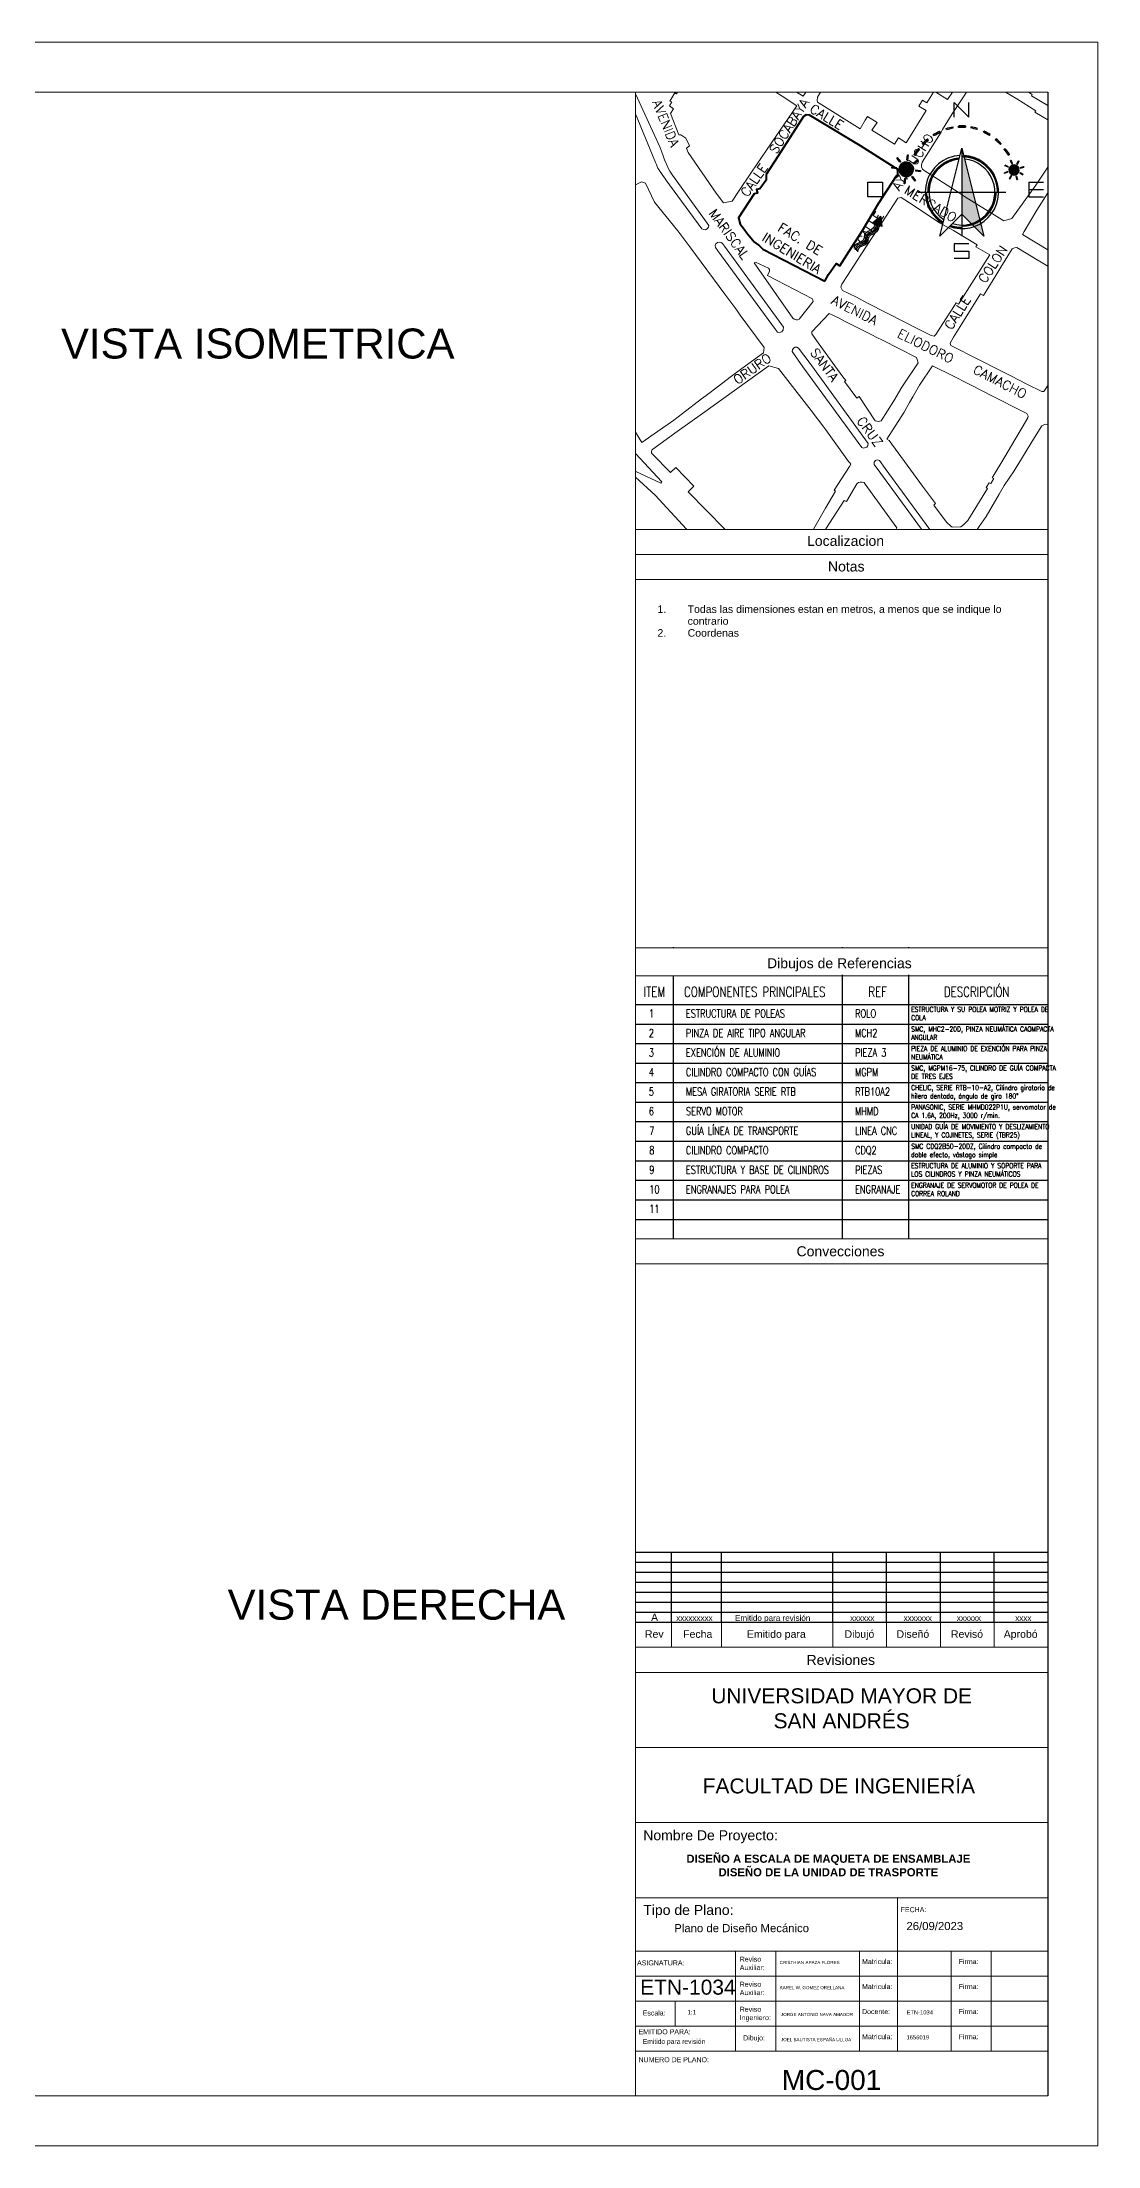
# Paper-space layout 'Vistas 2' of a CAD drawing. Header units: centimetres, sheet in millimetres. Extents: x -5 to 292, y -20 to 191.
# Drawn here: x 186.3 to 291.9, y -19.6 to 190.7 of the extents above; entities that cross this region are included whole.
import ezdxf

# ---------------------------------------------------------------- set-up
doc = ezdxf.new("R2010")
doc.units = ezdxf.units.CM
doc.header["$MEASUREMENT"] = 0
doc.layers.get('0').update_dxf_attribs({"true_color": 0xc2ced6})
for name, color, linetype, lineweight in [('G-ANNO-TTLB', 7, 'Continuous', 9), ('G-ANNO-TTLB-MEDM', 7, 'Continuous', 9), ('G-ANNO-TTLB-THIN', 7, 'Continuous', 9), ('NCALLES', 7, 'Continuous', 0), ('TRAZOS', 7, 'Continuous', 0)]:
    doc.layers.add(name, color=color, linetype=linetype, lineweight=lineweight)
doc.layers.add('www.dwgautocad.com', color=7, linetype='Continuous')
doc.styles.add('Arial', font='arial.ttf', dxfattribs={"height": 0.2})
doc.styles.add('Arial_1', font='arial.ttf', dxfattribs={"height": 150})
doc.styles.add('Arial_2', font='arial.ttf', dxfattribs={"height": 1.5})
doc.styles.add('ROMANS', font='ROMANS', dxfattribs={"height": 0.2})
doc.styles.add('ROMANS-SP', font='romans.shx', dxfattribs={"width": 0.75})
doc.styles.get("Standard").update_dxf_attribs({"font": 'arial.ttf'})

# ---------------------------------------------------------------- blocks, each defined once
blk = doc.blocks.new('asol.')
at = {"true_color": 0xf8d731}
h = blk.add_hatch(color=40, dxfattribs=at)
h.dxf.hatch_style = 1
edge = h.paths.add_edge_path()
edge.add_ellipse((1403.155, 1337.392), major_axis=(-1.816, 1.274), ratio=1, start_angle=344.77252, end_angle=351.97252)
edge.add_line((1401.534, 1338.908), (1401.57, 1338.874))
edge.add_ellipse((1403.155, 1337.392), major_axis=(-1.776, 1.246), ratio=1, start_angle=344.77315, end_angle=351.97315, ccw=False)
edge.add_line((1401.768, 1339.061), (1401.737, 1339.099))
edge = h.paths.add_edge_path()
edge.add_line((1402.227, 1339.353), (1402.206, 1339.398))
edge.add_ellipse((1403.155, 1337.392), major_axis=(-1.816, 1.274), ratio=1, start_angle=330.37398, end_angle=337.57398)
edge.add_line((1401.962, 1339.263), (1401.988, 1339.221))
edge.add_ellipse((1403.155, 1337.392), major_axis=(-1.776, 1.246), ratio=1, start_angle=330.37252, end_angle=337.57252, ccw=False)
edge = h.paths.add_edge_path()
edge.add_ellipse((1403.155, 1337.392), major_axis=(-1.776, 1.246), ratio=1, start_angle=316.30574, end_angle=323.17332, ccw=False)
edge.add_line((1402.731, 1339.52), (1402.723, 1339.569))
edge.add_ellipse((1403.155, 1337.392), major_axis=(-1.816, 1.274), ratio=1, start_angle=316.27997, end_angle=323.17691)
edge.add_line((1402.464, 1339.501), (1402.48, 1339.454))
h = blk.add_hatch(color=40, dxfattribs=at)
h.dxf.hatch_style = 1
edge = h.paths.add_edge_path()
edge.add_spline(control_points=[(1402.941, 1339.544), (1403.078, 1339.553), (1403.214, 1339.545)], knot_values=[0, 0, 0, 0.125664, 0.125664, 0.125664], weights=[1, 0.998027, 1], degree=2, periodic=0)
edge.add_line((1403.214, 1339.545), (1403.217, 1339.595))
edge.add_spline(control_points=[(1403.217, 1339.595), (1403.077, 1339.603), (1402.938, 1339.594)], knot_values=[0, 0, 0, 0.125664, 0.125664, 0.125664], weights=[1, 0.998027, 1], degree=2, periodic=0)
edge.add_line((1402.938, 1339.594), (1402.941, 1339.544))
h = blk.add_hatch(color=40, dxfattribs=at)
h.dxf.hatch_style = 1
edge = h.paths.add_edge_path()
edge.add_line((1404.407, 1339.099), (1404.375, 1339.061))
edge.add_ellipse((1402.989, 1337.392), major_axis=(1.776, 1.246), ratio=1, start_angle=8.02685, end_angle=15.22685, ccw=False)
edge.add_line((1404.573, 1338.874), (1404.61, 1338.908))
edge.add_ellipse((1402.989, 1337.392), major_axis=(1.816, 1.274), ratio=1, start_angle=8.02748, end_angle=15.22748)
edge = h.paths.add_edge_path()
edge.add_ellipse((1402.989, 1337.392), major_axis=(1.776, 1.246), ratio=1, start_angle=22.42748, end_angle=29.62748, ccw=False)
edge.add_line((1404.155, 1339.221), (1404.182, 1339.263))
edge.add_ellipse((1402.989, 1337.392), major_axis=(1.816, 1.274), ratio=1, start_angle=22.42602, end_angle=29.62602)
edge.add_line((1403.938, 1339.398), (1403.917, 1339.353))
edge = h.paths.add_edge_path()
edge.add_line((1403.664, 1339.454), (1403.679, 1339.501))
edge.add_ellipse((1402.989, 1337.392), major_axis=(1.816, 1.274), ratio=1, start_angle=36.82309, end_angle=43.72003)
edge.add_line((1403.421, 1339.569), (1403.412, 1339.52))
edge.add_ellipse((1402.989, 1337.392), major_axis=(1.776, 1.246), ratio=1, start_angle=36.82668, end_angle=43.69426, ccw=False)
h = blk.add_hatch(color=256)
edge = h.paths.add_edge_path()
edge.add_ellipse((1400.905, 1337.908), major_axis=(0.176, -0.224), ratio=1, start_angle=269.9936, end_angle=449.9936, ccw=False)
edge.add_ellipse((1400.905, 1337.908), major_axis=(0.176, -0.224), ratio=1, start_angle=89.99345, end_angle=269.99345, ccw=False)
h = blk.add_hatch(color=40, dxfattribs=at)
edge = h.paths.add_edge_path()
edge.add_ellipse((1400.905, 1337.908), major_axis=(0.176, -0.224), ratio=1, start_angle=269.9936, end_angle=449.9936, ccw=False)
edge.add_ellipse((1400.905, 1337.908), major_axis=(0.176, -0.224), ratio=1, start_angle=89.99345, end_angle=269.99345, ccw=False)
h = blk.add_hatch(color=40, dxfattribs=at)
h.dxf.hatch_style = 1
edge = h.paths.add_edge_path()
edge.add_spline(control_points=[(1401.26, 1338.461), (1401.334, 1338.576), (1401.421, 1338.68)], knot_values=[0, 0, 0, 0.125664, 0.125664, 0.125664], weights=[1, 0.998027, 1], degree=2, periodic=0)
edge.add_line((1401.421, 1338.68), (1401.383, 1338.712))
edge.add_spline(control_points=[(1401.383, 1338.712), (1401.294, 1338.605), (1401.218, 1338.488)], knot_values=[0, 0, 0, 0.125664, 0.125664, 0.125664], weights=[1, 0.998027, 1], degree=2, periodic=0)
edge.add_line((1401.218, 1338.488), (1401.26, 1338.461))
h = blk.add_hatch(color=40, dxfattribs=at)
h.dxf.hatch_style = 1
edge = h.paths.add_edge_path()
edge.add_spline(control_points=[(1404.722, 1338.68), (1404.81, 1338.576), (1404.884, 1338.461)], knot_values=[0, 0, 0, 0.125664, 0.125664, 0.125664], weights=[1, 0.998027, 1], degree=2, periodic=0)
edge.add_line((1404.884, 1338.461), (1404.926, 1338.488))
edge.add_spline(control_points=[(1404.926, 1338.488), (1404.85, 1338.605), (1404.76, 1338.712)], knot_values=[0, 0, 0, 0.125664, 0.125664, 0.125664], weights=[1, 0.998027, 1], degree=2, periodic=0)
edge.add_line((1404.76, 1338.712), (1404.722, 1338.68))
h = blk.add_hatch(color=256)
edge = h.paths.add_edge_path()
edge.add_ellipse((1405.108, 1337.883), major_axis=(0.178, -0.091), ratio=1, start_angle=89.99323, end_angle=269.99323, ccw=False)
edge.add_ellipse((1405.108, 1337.883), major_axis=(0.178, -0.091), ratio=1, start_angle=269.99373, end_angle=449.99373, ccw=False)
h = blk.add_hatch(color=40, dxfattribs=at)
edge = h.paths.add_edge_path()
edge.add_ellipse((1405.108, 1337.883), major_axis=(0.178, -0.091), ratio=1, start_angle=89.99323, end_angle=269.99323, ccw=False)
edge.add_ellipse((1405.108, 1337.883), major_axis=(0.178, -0.091), ratio=1, start_angle=269.99373, end_angle=449.99373, ccw=False)
for p, q in [((1401.57, 1338.874), (1401.534, 1338.908)), ((1401.57, 1338.874), (1401.534, 1338.908)), ((1401.768, 1339.061), (1401.737, 1339.099)), ((1401.768, 1339.061), (1401.737, 1339.099)), ((1401.988, 1339.221), (1401.962, 1339.263)), ((1401.988, 1339.221), (1401.962, 1339.263)), ((1402.227, 1339.353), (1402.206, 1339.398)), ((1402.227, 1339.353), (1402.206, 1339.398)), ((1402.48, 1339.454), (1402.464, 1339.501)), ((1402.48, 1339.454), (1402.464, 1339.501)), ((1402.714, 1339.52), (1402.723, 1339.569)), ((1402.714, 1339.52), (1402.723, 1339.569)), ((1402.731, 1339.52), (1402.723, 1339.569)), ((1402.731, 1339.52), (1402.723, 1339.569)), ((1403.664, 1339.454), (1403.679, 1339.501)), ((1403.664, 1339.454), (1403.679, 1339.501)), ((1403.917, 1339.353), (1403.938, 1339.398)), ((1403.917, 1339.353), (1403.938, 1339.398)), ((1404.155, 1339.221), (1404.182, 1339.263)), ((1404.155, 1339.221), (1404.182, 1339.263)), ((1404.375, 1339.061), (1404.407, 1339.099)), ((1404.375, 1339.061), (1404.407, 1339.099)), ((1404.573, 1338.874), (1404.61, 1338.908)), ((1404.573, 1338.874), (1404.61, 1338.908)), ((1400.664, 1338.182), (1400.541, 1338.339)), ((1400.664, 1338.182), (1400.541, 1338.339)), ((1400.695, 1338.207), (1400.572, 1338.364)), ((1400.695, 1338.207), (1400.572, 1338.364)), ((1400.929, 1338.272), (1400.952, 1338.47)), ((1400.929, 1338.272), (1400.952, 1338.47)), ((1400.968, 1338.268), (1400.992, 1338.465)), ((1400.968, 1338.268), (1400.992, 1338.465)), ((1401.179, 1338.149), (1401.336, 1338.272)), ((1401.179, 1338.149), (1401.336, 1338.272)), ((1401.203, 1338.118), (1401.36, 1338.241)), ((1401.203, 1338.118), (1401.36, 1338.241)), ((1404.875, 1337.987), (1404.751, 1338.05)), ((1404.875, 1337.987), (1404.751, 1338.05)), ((1404.887, 1338.012), (1404.763, 1338.075)), ((1404.887, 1338.012), (1404.763, 1338.075)), ((1405.016, 1338.122), (1404.973, 1338.254)), ((1405.016, 1338.122), (1404.973, 1338.254)), ((1405.043, 1338.13), (1405, 1338.263)), ((1405.043, 1338.13), (1405, 1338.263)), ((1405.212, 1338.117), (1405.275, 1338.241)), ((1405.212, 1338.117), (1405.275, 1338.241)), ((1405.236, 1338.104), (1405.3, 1338.228)), ((1405.236, 1338.104), (1405.3, 1338.228)), ((1400.541, 1337.932), (1400.343, 1337.956)), ((1400.541, 1337.932), (1400.343, 1337.956)), ((1400.546, 1337.971), (1400.348, 1337.995)), ((1400.546, 1337.971), (1400.348, 1337.995)), ((1400.606, 1337.699), (1400.45, 1337.576)), ((1400.606, 1337.699), (1400.45, 1337.576)), ((1400.631, 1337.668), (1400.474, 1337.545)), ((1400.631, 1337.668), (1400.474, 1337.545)), ((1400.842, 1337.549), (1400.818, 1337.351)), ((1400.842, 1337.549), (1400.818, 1337.351)), ((1400.881, 1337.544), (1400.858, 1337.347)), ((1400.881, 1337.544), (1400.858, 1337.347)), ((1401.114, 1337.61), (1401.237, 1337.453)), ((1401.114, 1337.61), (1401.237, 1337.453)), ((1401.146, 1337.634), (1401.269, 1337.478)), ((1401.146, 1337.634), (1401.269, 1337.478)), ((1401.264, 1337.845), (1401.462, 1337.822)), ((1401.264, 1337.845), (1401.462, 1337.822)), ((1401.269, 1337.885), (1401.467, 1337.861)), ((1401.269, 1337.885), (1401.467, 1337.861)), ((1404.861, 1337.818), (1404.729, 1337.775)), ((1404.861, 1337.818), (1404.729, 1337.775)), ((1404.87, 1337.792), (1404.737, 1337.749)), ((1404.87, 1337.792), (1404.737, 1337.749)), ((1404.98, 1337.663), (1404.916, 1337.538)), ((1404.98, 1337.663), (1404.916, 1337.538)), ((1405.005, 1337.65), (1404.941, 1337.526)), ((1405.005, 1337.65), (1404.941, 1337.526)), ((1405.173, 1337.637), (1405.216, 1337.504)), ((1405.173, 1337.637), (1405.216, 1337.504)), ((1405.2, 1337.645), (1405.243, 1337.512)), ((1405.2, 1337.645), (1405.243, 1337.512)), ((1405.329, 1337.755), (1405.453, 1337.692)), ((1405.329, 1337.755), (1405.453, 1337.692)), ((1405.341, 1337.78), (1405.466, 1337.716)), ((1405.341, 1337.78), (1405.466, 1337.716)), ((1405.346, 1337.975), (1405.479, 1338.018)), ((1405.346, 1337.975), (1405.479, 1338.018)), ((1405.355, 1337.949), (1405.488, 1337.992)), ((1405.355, 1337.949), (1405.488, 1337.992))]:
    blk.add_line(p, q)
for points in [[(1402.941, 1339.544), (1402.938, 1339.594)], [(1403.214, 1339.545), (1403.217, 1339.595)], [(1401.26, 1338.461), (1401.218, 1338.488)], [(1401.421, 1338.68), (1401.383, 1338.712)], [(1404.722, 1338.68), (1404.76, 1338.712)], [(1404.884, 1338.461), (1404.926, 1338.488)]]:
    blk.add_lwpolyline(points, close=True)
at = {"extrusion": (0, 0, -1)}
for centre, major_axis, start_param, end_param in [((1403.155, 1337.392), (-1.816, 1.274), 0.140106, 0.26577), ((1403.155, 1337.392), (-1.816, 1.274), 0.140106, 0.26577), ((1403.155, 1337.392), (-1.776, 1.246), 0.140095, 0.265759), ((1403.155, 1337.392), (-1.776, 1.246), 0.140095, 0.265759), ((1403.155, 1337.392), (-1.816, 1.274), 0.391408, 0.517072), ((1403.155, 1337.392), (-1.816, 1.274), 0.391408, 0.517072), ((1403.155, 1337.392), (-1.776, 1.246), 0.391433, 0.517097), ((1403.155, 1337.392), (-1.776, 1.246), 0.391433, 0.517097), ((1403.155, 1337.392), (-1.816, 1.274), 0.642684, 0.763059), ((1403.155, 1337.392), (-1.816, 1.274), 0.642684, 0.763059), ((1403.155, 1337.392), (-1.776, 1.246), 0.642747, 0.762609), ((1403.155, 1337.392), (-1.776, 1.246), 0.642747, 0.762609), ((1400.905, 1337.908), (0.348, -0.443), 3.106444, 3.17698), ((1400.905, 1337.908), (0.348, -0.443), 3.106444, 3.17698), ((1400.905, 1337.908), (0.176, -0.224), 1.570796369239125, 7.853981676418711), ((1400.905, 1337.908), (0.176, -0.224), 1.570796369239125, 7.853981676418711), ((1400.905, 1337.908), (0.225, -0.287), 3.087194, 3.19618), ((1400.905, 1337.908), (0.225, -0.287), 3.087194, 3.19618), ((1400.905, 1337.908), (0.226, -0.287), 3.873043, 3.982028), ((1400.905, 1337.908), (0.226, -0.287), 3.873043, 3.982028), ((1400.905, 1337.908), (0.349, -0.443), 3.892882, 3.963418), ((1400.905, 1337.908), (0.349, -0.443), 3.892882, 3.963418), ((1400.905, 1337.908), (0.225, -0.287), 4.658, 4.766985), ((1400.905, 1337.908), (0.225, -0.287), 4.658, 4.766985), ((1400.905, 1337.908), (0.348, -0.443), 4.677246, 4.747782), ((1400.905, 1337.908), (0.348, -0.443), 4.677246, 4.747782), ((1405.108, 1337.883), (0.351, -0.179), 3.106431, 3.176967), ((1405.108, 1337.883), (0.351, -0.179), 3.106431, 3.176967), ((1405.108, 1337.883), (0.178, -0.091), 1.570788, 7.853973), ((1405.108, 1337.883), (0.178, -0.091), 1.570788, 7.853973), ((1405.108, 1337.883), (0.351, -0.18), 3.890337, 3.960873), ((1405.108, 1337.883), (0.351, -0.18), 3.890337, 3.960873), ((1405.108, 1337.883), (0.227, -0.116), 3.871658, 3.980643), ((1405.108, 1337.883), (0.227, -0.116), 3.871658, 3.980643), ((1405.108, 1337.883), (0.227, -0.116), 4.658008, 4.766993), ((1405.108, 1337.883), (0.227, -0.116), 4.658008, 4.766993), ((1405.108, 1337.883), (0.351, -0.179), 4.677241, 4.747777), ((1405.108, 1337.883), (0.351, -0.179), 4.677241, 4.747777), ((1400.905, 1337.908), (0.348, -0.443), 2.321141, 2.391677), ((1400.905, 1337.908), (0.348, -0.443), 2.321141, 2.391677), ((1400.905, 1337.908), (0.348, -0.443), 1.535648, 1.606184), ((1400.905, 1337.908), (0.348, -0.443), 1.535648, 1.606184), ((1400.905, 1337.908), (0.225, -0.287), 2.30158, 2.410565), ((1400.905, 1337.908), (0.225, -0.287), 2.30158, 2.410565), ((1400.905, 1337.908), (0.225, -0.287), 1.516441, 1.625426), ((1400.905, 1337.908), (0.225, -0.287), 1.516441, 1.625426), ((1400.905, 1337.908), (0.348, -0.443), 0.750168, 0.820704), ((1400.905, 1337.908), (0.348, -0.443), 0.750168, 0.820704), ((1400.905, 1337.908), (0.225, -0.287), 0.731148, 0.840134), ((1400.905, 1337.908), (0.225, -0.287), 0.731148, 0.840134), ((1400.905, 1337.908), (0.225, -0.287), -0.054382, 0.054604), ((1400.905, 1337.908), (0.225, -0.287), -0.054382, 0.054604), ((1400.905, 1337.908), (0.348, -0.443), -0.035132, 0.035404), ((1400.905, 1337.908), (0.348, -0.443), -0.035132, 0.035404), ((1400.905, 1337.908), (0.225, -0.287), -0.839713, -0.730728), ((1400.905, 1337.908), (0.225, -0.287), -0.839713, -0.730728), ((1400.905, 1337.908), (0.348, -0.443), -0.820237, -0.749701), ((1400.905, 1337.908), (0.348, -0.443), -0.820237, -0.749701), ((1405.108, 1337.883), (0.351, -0.179), 2.321247, 2.391783), ((1405.108, 1337.883), (0.351, -0.179), 2.321247, 2.391783), ((1405.108, 1337.883), (0.227, -0.116), 2.301151, 2.410136), ((1405.108, 1337.883), (0.227, -0.116), 2.301151, 2.410136), ((1405.108, 1337.883), (0.227, -0.116), 3.087212, 3.196198), ((1405.108, 1337.883), (0.227, -0.116), 3.087212, 3.196198), ((1405.108, 1337.883), (0.351, -0.179), 1.535656, 1.606192), ((1405.108, 1337.883), (0.351, -0.179), 1.535656, 1.606192), ((1405.108, 1337.883), (0.227, -0.116), 1.516424, 1.625409), ((1405.108, 1337.883), (0.227, -0.116), 1.516424, 1.625409), ((1405.108, 1337.883), (0.227, -0.116), 0.7309, 0.839885), ((1405.108, 1337.883), (0.227, -0.116), 0.7309, 0.839885), ((1405.108, 1337.883), (0.351, -0.18), 0.749405, 0.819941), ((1405.108, 1337.883), (0.351, -0.18), 0.749405, 0.819941), ((1405.108, 1337.883), (0.227, -0.116), -0.054401, 0.054584), ((1405.108, 1337.883), (0.227, -0.116), -0.054401, 0.054584), ((1405.108, 1337.883), (0.227, -0.116), -0.840013, -0.731028), ((1405.108, 1337.883), (0.227, -0.116), -0.840013, -0.731028), ((1405.108, 1337.883), (0.351, -0.179), -0.819683, -0.749147), ((1405.108, 1337.883), (0.351, -0.179), -0.819683, -0.749147)]:
    blk.add_ellipse(centre, major_axis=major_axis, ratio=1, start_param=start_param, end_param=end_param, dxfattribs=at)
for major_axis, start_param, end_param in [((1.776, 1.246), 0.642747, 0.762609), ((1.776, 1.246), 0.642747, 0.762609), ((1.816, 1.274), 0.642684, 0.763059), ((1.816, 1.274), 0.642684, 0.763059), ((1.776, 1.246), 0.391433, 0.517097), ((1.776, 1.246), 0.391433, 0.517097), ((1.816, 1.274), 0.391408, 0.517072), ((1.816, 1.274), 0.391408, 0.517072), ((1.776, 1.246), 0.140095, 0.265759), ((1.776, 1.246), 0.140095, 0.265759), ((1.816, 1.274), 0.140106, 0.26577), ((1.816, 1.274), 0.140106, 0.26577)]:
    blk.add_ellipse((1402.989, 1337.392), major_axis=major_axis, ratio=1, start_param=start_param, end_param=end_param)
for points in [[(1403.217, 1339.595), (1403.077, 1339.603), (1402.938, 1339.594), (1403.077, 1339.603), (1403.217, 1339.595)], [(1403.214, 1339.545), (1403.078, 1339.553), (1402.941, 1339.544), (1403.078, 1339.553), (1403.214, 1339.545)], [(1401.383, 1338.712), (1401.294, 1338.605), (1401.218, 1338.488), (1401.294, 1338.605), (1401.383, 1338.712)], [(1401.421, 1338.68), (1401.334, 1338.576), (1401.26, 1338.461), (1401.334, 1338.576), (1401.421, 1338.68)], [(1404.722, 1338.68), (1404.81, 1338.576), (1404.884, 1338.461), (1404.81, 1338.576), (1404.722, 1338.68)], [(1404.76, 1338.712), (1404.85, 1338.605), (1404.926, 1338.488), (1404.85, 1338.605), (1404.76, 1338.712)]]:
    blk.add_rational_spline(points, [1, 0.998026728428, 1, 0.998026728428, 1], degree=2, knots=[0, 0, 0, 0.1256637, 0.1256637, 0.2513274, 0.2513274, 0.2513274])
blk = doc.blocks.new('DIREC.')
for p, q in [((1411.232, 1336.586), (1411.802, 1336.586)), ((1411.232, 1336.301), (1411.802, 1336.301))]:
    blk.add_line(p, q)
blk.add_lwpolyline([(1404.959, 1336.586), (1405.53, 1336.586), (1405.53, 1336.016), (1404.959, 1336.016)], close=True)
for points in [[(1411.232, 1336.586), (1411.232, 1336.016), (1411.802, 1336.016)], [(1408.895, 1334.188), (1408.325, 1334.188), (1408.325, 1333.903), (1408.895, 1333.903), (1408.895, 1333.618), (1408.325, 1333.618)]]:
    blk.add_lwpolyline(points)
at = {"layer": 'www.dwgautocad.com'}
for p, q in [((1408.628, 1337.91), (1408.628, 1334.488)), ((1406.917, 1336.199), (1410.339, 1336.199))]:
    blk.add_line(p, q, dxfattribs=at)
blk.add_lwpolyline([(1408.325, 1339.111), (1408.325, 1339.682), (1408.895, 1339.111), (1408.895, 1339.682)], dxfattribs=at)
at = {"layer": 'www.dwgautocad.com', "const_width": 0.0713}
for points in [[(1408.529, 1337.514, 0.392385), (1407.309, 1336.199, 1)], [(1410.018, 1336.199, 0.414214), (1408.628, 1337.589, 1)], [(1407.903, 1335.013, -0.261393), (1407.237, 1336.199, -1)], [(1409.947, 1336.199, -0.414214), (1408.628, 1334.88, -1)], [(1408.628, 1334.809, -0.083997), (1408.17, 1334.886, -1)]]:
    blk.add_lwpolyline(points, format="xyb", dxfattribs=at)
at = {"layer": 'www.dwgautocad.com'}
blk.add_lwpolyline([(1408.628, 1337.91), (1409.483, 1334.488), (1408.628, 1335.344), (1407.772, 1334.488)], close=True, dxfattribs=at)
for radius, start, end in [(1.426, 92.88415, 239.04336), (1.283, 94.83126, 237.09625), (1.426, 250.10409, 87.11585), (1.283, 253.12551, 85.16874)]:
    blk.add_arc((1408.628, 1336.199), radius, start, end, dxfattribs=at)
blk.add_solid([(1408.628, 1337.91), (1409.483, 1334.488), (1408.628, 1335.344)], dxfattribs=at)
blk.add_blockref('asol.', (5.552, -0.823))
blk = doc.blocks.new('vient.')
at = {"true_color": 0x105689}
blk.add_hatch(color=146, dxfattribs=at).paths.add_polyline_path([(11601.6, -96.8), (11603.3, -111.1), (11590.5, -105.9)])
blk.add_hatch(color=146, dxfattribs=at).paths.add_polyline_path([(11601.6, -96.8), (11603.3, -111.1), (11590.5, -105.9)])
at = {"color": 146, "true_color": 0x105689}
for p, q in [((11601.6, -96.8), (11590.5, -105.9)), ((11601.6, -96.8), (11590.5, -105.9)), ((11603.3, -111.1), (11590.5, -105.9)), ((11603.3, -111.1), (11590.5, -105.9)), ((11601.6, -96.8), (11603.3, -111.1)), ((11601.6, -96.8), (11603.3, -111.1)), ((11601.6, -96.8), (11603.3, -111.1))]:
    blk.add_line(p, q, dxfattribs=at)
at = {"color": 146, "true_color": 0x105689, "extrusion": (0, 0, -1)}
for centre, major_axis, start_param, end_param in [((11588.2, -126.3), (-9.21, 2.98), -0.227894, 0.937054), ((11588.2, -126.3), (-9.21, 2.98), -0.227894, 0.937054), ((11589.9, -128.1), (-9.21, 2.98), -0.227898, 0.93705), ((11589.9, -128.1), (-9.21, 2.98), -0.227898, 0.93705), ((11581, -104.6), (-12.6, 4.1), 3.031984, 4.078639), ((11581, -104.6), (-12.6, 4.1), 3.031984, 4.078639), ((11582.7, -106.4), (-12.6, 4.1), 2.955973, 4.078641), ((11582.7, -106.4), (-12.6, 4.1), 2.955973, 4.078641), ((11584.4, -107.7), (-12.6, 4.1), 2.911551, 4.078638), ((11584.4, -107.7), (-12.6, 4.1), 2.911551, 4.078638), ((11586.1, -109.1), (-12.6, 4.1), 2.855885, 4.078641), ((11586.1, -109.1), (-12.6, 4.1), 2.855885, 4.078641), ((11572.1, -141.7), (-7.49, 2.42), -0.387741, 1.096895), ((11573.8, -143.4), (-7.49, 2.42), -0.387743, 1.096893), ((11575.5, -144.7), (-7.49, 2.42), -0.387746, 1.096891), ((11575.5, -144.7), (-7.49, 2.42), -0.387746, 1.096891), ((11577.2, -146.2), (-7.49, 2.42), -0.387743, 1.096893), ((11577.2, -146.2), (-7.49, 2.42), -0.387743, 1.096893), ((11569.3, -124.7), (-8.83, 2.86), 2.91369, 4.238482), ((11569.3, -124.7), (-8.83, 2.86), 2.91369, 4.238482), ((11571, -126.5), (-8.83, 2.86), 2.91369, 4.238483), ((11571, -126.5), (-8.83, 2.86), 2.91369, 4.238483), ((11572.7, -127.8), (-8.83, 2.86), 2.913692, 4.238485), ((11572.7, -127.8), (-8.83, 2.86), 2.913692, 4.238485), ((11574.5, -129.2), (-8.83, 2.86), 2.913693, 4.238486), ((11574.5, -129.2), (-8.83, 2.86), 2.913693, 4.238486), ((11591.6, -129.4), (-9.21, 2.98), -0.227897, 0.937051), ((11591.6, -129.4), (-9.21, 2.98), -0.227897, 0.937051), ((11593.4, -130.8), (-9.21, 2.98), -0.227899, 0.937049), ((11593.4, -130.8), (-9.21, 2.98), -0.227899, 0.937049)]:
    blk.add_ellipse(centre, major_axis=major_axis, ratio=1, start_param=start_param, end_param=end_param, dxfattribs=at)

psp = doc.layouts.new('Vistas 2')

# ---------------------------------------------------------------- linework, layer by layer
psp.add_line((286.89, 185.7), (286.89, -14.64))
for points in [[(249.42, 100.23), (249.42, 100.16)], [(266.33, 100.23), (266.33, 100.16)], [(272.96, 100.23), (272.96, 100.16)], [(249.42, 97.36), (249.42, 71.06)], [(266.33, 97.44), (266.33, 71.06)], [(272.96, 97.44), (272.96, 71.06)], [(245.66, 94.49), (286.89, 94.49)], [(245.66, 92.53), (286.89, 92.53)], [(245.66, 90.58), (286.89, 90.58)], [(245.7, 88.63), (286.93, 88.63)], [(245.7, 86.67), (286.93, 86.67)], [(245.7, 86.67), (286.93, 86.67)], [(245.7, 84.72), (286.93, 84.72)], [(245.7, 82.77), (286.93, 82.77)], [(245.7, 80.81), (286.93, 80.81)], [(245.7, 80.81), (286.93, 80.81)], [(245.7, 78.86), (286.93, 78.86)], [(245.7, 76.91), (286.93, 76.91)], [(245.7, 74.95), (286.93, 74.95)], [(245.7, 73), (286.93, 73)], [(245.66, 39.72), (286.89, 39.72)], [(245.66, 38.72), (286.89, 38.72)], [(249.25, 32.71), (249.25, 39.72)], [(254.26, 32.71), (254.26, 39.72)], [(265.39, 32.71), (265.39, 39.72)], [(270.77, 32.71), (270.77, 39.72)], [(276.14, 32.71), (276.14, 39.72)], [(281.51, 32.71), (281.51, 39.72)], [(245.66, 37.72), (286.89, 37.72)], [(245.66, 36.72), (286.89, 36.72)], [(245.66, 35.71), (286.89, 35.71)], [(245.66, 34.71), (286.89, 34.71)], [(245.66, 33.71), (286.89, 33.71)], [(245.66, 32.71), (286.89, 32.71)]]:
    psp.add_lwpolyline(points)
at = {"layer": 'G-ANNO-TTLB'}
for p, q in [((245.66, 141.99), (286.89, 141.99)), ((245.66, 139.47), (286.89, 139.47)), ((286.89, 71.06), (245.66, 71.06)), ((286.89, 68.55), (245.66, 68.55)), ((245.66, 39.72), (286.89, 39.72)), ((245.66, 32.71), (286.89, 32.71)), ((245.66, 32.71), (286.89, 32.71)), ((249.25, 32.71), (249.25, 30.21)), ((249.25, 32.71), (249.25, 30.21)), ((254.26, 32.71), (254.26, 30.21)), ((254.26, 32.71), (254.26, 30.21)), ((265.39, 32.71), (265.39, 30.21)), ((265.39, 32.71), (265.39, 30.21)), ((270.77, 32.71), (270.77, 30.21)), ((270.77, 32.71), (270.77, 30.21)), ((276.14, 32.71), (276.14, 30.21)), ((276.14, 32.71), (276.14, 30.21)), ((281.51, 32.71), (281.51, 30.21)), ((281.51, 32.71), (281.51, 30.21)), ((245.66, 30.21), (286.89, 30.21)), ((286.89, 20.19), (245.66, 20.19)), ((286.89, 12.68), (245.66, 12.68)), ((286.89, 5.16), (245.66, 5.16)), ((271.86, 5.16), (271.86, -0.16)), ((286.89, -0.16), (245.66, -0.16)), ((255.67, -0.16), (255.67, -10.17)), ((259.68, -0.16), (259.68, -10.17)), ((268.05, -0.16), (268.05, -10.17)), ((271.86, -0.16), (271.86, -10.17)), ((277.22, -0.16), (277.22, -10.17)), ((281.23, -0.16), (281.23, -10.17)), ((245.66, -2.66), (286.89, -2.66)), ((245.66, -5.17), (286.89, -5.17)), ((249.62, -5.17), (249.62, -7.67)), ((245.66, -7.67), (286.89, -7.67)), ((245.66, -10.17), (286.89, -10.17)), ((-0.1, -14.64), (286.89, -14.64))]:
    psp.add_line(p, q, dxfattribs=at)
at = {"layer": 'G-ANNO-TTLB-MEDM'}
for p, q in [((-0.1, 185.7), (286.89, 185.7)), ((245.66, 185.7), (245.66, -14.64)), ((245.66, 136.97), (286.89, 136.97)), ((245.62, 100.16), (286.85, 100.16))]:
    psp.add_line(p, q, dxfattribs=at)
at = {"layer": 'G-ANNO-TTLB-THIN'}
for p, q in [((291.9, 190.71), (-5.1, 190.71)), ((291.9, -19.64), (291.9, 190.71)), ((245.62, 97.36), (286.85, 97.36)), ((245.66, 27.7), (286.89, 27.7)), ((-5.1, -19.64), (291.9, -19.64))]:
    psp.add_line(p, q, dxfattribs=at)
at = {"layer": 'TRAZOS'}
for points in [[(245.66, 183.53), (247.66, 178.67), (247.74, 178.47), (247.82, 178.28), (247.9, 178.12), (247.99, 177.97), (248.08, 177.82), (248.19, 177.66), (248.33, 177.46), (248.47, 177.28), (248.59, 177.11), (248.7, 176.93), (252.28, 172.05), (252.45, 171.96), (252.64, 171.95), (252.82, 172.03), (252.94, 172.19), (252.98, 172.38), (249.34, 177.4), (249.09, 177.81), (248.92, 178.09), (248.77, 178.49), (248.57, 178.94), (248.39, 179.43), (248.08, 180.22), (245.66, 185.54)], [(249.85, 185.7), (249.75, 185.54), (249.6, 185.64), (249.09, 184.81), (249.29, 184.72), (249.05, 184.34), (249.44, 184.05), (249.14, 183.57), (249.98, 181.43), (250.2, 181.43), (250.68, 181.09), (251.04, 180.32), (250.74, 180.1), (250.91, 179.66), (253.71, 175.6), (254.46, 174.63)], [(254.46, 174.63), (255.31, 174.81), (255.95, 175.76), (257.24, 177.7), (259.26, 180.62), (261.79, 184.35), (260.32, 185.29), (259.68, 185.7)], [(261.76, 185.7), (262.42, 185.29)], [(262.42, 185.29), (262.68, 185.7)], [(264.15, 185.7), (263.85, 185.19), (263.81, 184.88), (263.87, 184.7), (264.01, 184.59), (268.12, 182.02), (268.62, 182.89), (268.85, 183.27), (269.82, 182.68), (269.29, 181.91), (271.56, 180.51)], [(271.56, 180.51), (271.95, 181.13), (272.72, 180.65), (274.71, 183.86), (274, 184.3), (274.36, 184.9), (274.78, 184.63), (275.46, 185.7)], [(278.74, 185.7), (278.44, 185.24), (277.33, 183.52), (276.37, 181.98), (276.21, 181.71), (275.99, 181.34), (274.32, 178.69), (274.25, 178.42), (274.27, 178.23), (274.36, 178), (274.51, 177.86), (277.93, 175.69), (278.27, 175.48), (278.57, 175.28), (282.49, 172.83)], [(275.69, 185.7), (276.85, 184.97), (277.35, 185.7)], [(286.89, 182.94), (285.59, 183.71), (285.69, 183.84), (283.78, 185.02), (282.67, 185.7)], [(284.97, 185.7), (285.33, 185.48), (285.26, 185.32), (286.89, 184.38)], [(246.29, 150.67), (247.87, 151.78), (248.91, 152.51), (249.5, 152.92), (250.35, 153.57), (252.27, 155.04), (252.71, 155.38), (253.95, 156.32), (255.12, 157.21), (256.29, 158.06), (258.45, 159.63), (258.52, 160.18), (256.13, 163.42), (255.79, 163.89), (254.59, 165.52), (251.08, 170.23), (249.89, 171.83), (247.56, 174.7), (246.67, 176.6), (246.25, 176.73), (245.66, 176.44)], [(282.49, 172.83), (283.28, 173.06), (285.68, 176.39), (285.83, 176.6), (286.03, 176.89), (286.89, 178.21)], [(275.52, 161.32), (275.69, 161.48), (276.38, 162.56), (277.54, 164.37), (277.71, 164.63), (277.94, 164.5), (281.08, 169.45), (279.7, 170.25), (279.81, 170.45), (277.44, 171.88), (276.05, 172.63), (273.41, 174.39), (272.23, 175.17), (271.89, 175.11), (270.28, 172.65), (268.68, 170.2), (268.18, 169.43), (266.84, 167.37), (266.29, 166.51), (266.19, 166.21), (266.34, 165.88), (267.76, 165.19), (268.87, 164.59), (272.59, 162.71), (273.68, 162.13), (275.22, 161.38), (275.52, 161.32)], [(286.89, 175.63), (285.8, 173.91), (284.51, 171.77), (284.34, 171.48), (286.89, 169.94)], [(259.99, 161.66), (260.14, 161.69), (260.28, 161.75), (260.42, 161.93), (260.45, 162.22), (260.29, 162.44), (254.54, 170.31), (254.35, 170.56), (254.21, 170.68), (254.02, 170.71), (253.84, 170.67), (253.7, 170.55), (253.63, 170.37), (253.66, 170.18), (253.9, 169.83), (259.64, 161.96), (259.84, 161.69), (259.99, 161.66)], [(261.86, 162.94), (262.01, 163.01), (263.43, 164.77), (263.36, 165.04), (258.85, 167.37), (259.05, 167.79), (259.04, 167.97), (258.94, 168.1), (257.67, 168.69), (257.52, 168.63), (261.4, 163.09), (261.53, 162.99), (261.71, 162.94), (261.86, 162.94)], [(286.89, 168.31), (286.23, 168.7), (285.83, 168.94), (283.78, 170.18), (283.55, 170.15), (283.33, 170.03), (282.2, 168.19), (281.68, 167.36), (280.44, 165.36), (280.16, 165.54), (278.44, 162.79), (277.45, 161.22), (277.11, 160.62), (277.2, 160.38), (279.96, 158.97), (282.12, 157.88), (283.18, 157.34), (284.79, 156.52), (286.28, 155.77), (286.5, 155.77)], [(269.94, 152.78), (270.23, 152.83), (271.49, 154.84), (272.3, 156.21), (273.92, 158.65), (273.77, 159.16), (270.36, 160.89), (269.79, 161.18), (269.3, 161.44), (266.62, 162.78), (266.01, 163.09), (265.01, 163.58), (263.29, 161.74), (263.28, 161.54), (263.92, 160.65), (265.59, 158.33), (266.39, 157.24), (266.68, 156.87), (266.55, 156.77), (267.8, 155.11), (268.01, 155.27), (269.62, 152.83), (269.94, 152.78)], [(268.47, 150.12), (268.78, 150.2), (268.89, 150.37), (268.92, 150.56), (263.02, 158.7), (261.97, 160.12), (261.8, 160.2), (261.61, 160.2), (261.45, 160.11), (261.34, 159.94), (261.32, 159.76), (262.38, 158.24), (268.29, 150.18), (268.47, 150.12)], [(263.46, 142.02), (264.67, 144.12), (265.64, 145.82), (265.53, 145.9), (267.06, 148.27), (267.18, 148.5), (267.09, 148.64), (266.97, 148.79), (264.69, 151.94), (264.5, 152.21), (263.21, 153.88), (259.96, 158.08), (259, 158.33), (252.35, 153.59), (249.82, 151.78), (247.38, 150.02), (247.29, 149.91), (247.24, 149.78), (247.26, 149.65), (247.32, 149.53), (249.15, 147.66), (249.69, 148.18), (251.5, 146.31), (250.91, 145.75), (254.6, 142.02)], [(277.33, 142.2), (278.19, 142.25), (278.49, 142.46), (278.88, 142.88), (280.85, 146.09), (280.73, 146.17), (281.02, 146.63), (281.19, 146.57), (281.49, 147.07), (281.33, 147.14), (282.59, 149.25), (283.6, 150.95), (284.33, 152.18), (284.89, 153.14), (284.91, 153.3), (284.8, 153.59), (280.97, 155.52), (280.64, 155.68), (278.89, 156.57), (277.45, 157.29), (275.36, 158.34), (274.07, 156.39), (273.39, 155.24), (273.06, 154.66), (272.73, 154.09), (272.52, 153.71), (270.79, 151.01), (271.03, 150.86), (274.35, 146.31), (275.66, 144.56), (275.5, 144.42), (276.77, 142.7), (277.19, 142.31), (277.33, 142.2)], [(286.5, 155.77), (286.89, 156.37)], [(245.66, 151.71), (246.29, 150.67)], [(279.83, 141.99), (280.02, 142.26), (280.73, 143.29), (282.02, 145.5), (282.51, 146.36), (283.51, 147.84), (285.56, 151.16), (286.29, 152.34), (286.62, 152.51), (286.86, 152.45), (286.89, 152.44)], [(245.66, 147.81), (245.69, 147.79), (248.18, 146.62), (248.3, 146.74), (245.66, 149.58)], [(274.25, 142.02), (270.1, 147.71), (269.52, 148.49), (269.53, 148.7), (269.67, 148.87), (269.87, 148.93), (270.07, 148.86), (270.63, 148.09), (275.09, 141.99)], [(245.66, 147.21), (247.63, 145.41), (250.75, 142.02)], [(271.71, 142.02), (271.8, 142.13), (268.63, 146.51), (268.52, 146.66), (268.31, 146.71), (268.12, 146.72), (267.94, 146.66), (267.79, 146.54), (266.75, 144.76), (266.53, 144.87), (264.7, 142.03), (264.7, 142.02)]]:
    psp.add_lwpolyline(points, dxfattribs=at)
at = {"layer": 'TRAZOS', "lineweight": 40}
psp.add_lwpolyline([(264.6, 166.8), (264.96, 167.48), (265.73, 168.56), (266.08, 168.33), (267.03, 169.82), (268.34, 171.88), (269.96, 174.57), (271.77, 177.33), (271.89, 177.52), (271.9, 177.77), (271.84, 178), (271.62, 178.15), (268.15, 180.35), (264.04, 182.79), (263.06, 183.41), (262.71, 183.43), (262.46, 183.27), (261.08, 181.13), (259.88, 179.26), (258.73, 177.48), (258.71, 176.89), (258.08, 176.03), (257.76, 175.96), (257.84, 175.6), (257.52, 175.53), (255.95, 173.14), (256.13, 172.52), (256.42, 172.14), (256.86, 171.55), (257.55, 170.71), (258.07, 170.34), (258.4, 170.02), (264.6, 166.8)], dxfattribs=at)

# ---------------------------------------------------------------- block references
for name, p, xscale, yscale, zscale in [('DIREC.', (-3338, -3254.64), 2.567246074883519, 2.567246074883519, 2.567246074883519), ('vient.', (-547.79, 180.09), 0.0705043896240988, 0.0705043896240988, 0.0705043896240988)]:
    psp.add_blockref(name, p, dxfattribs=dict(xscale=xscale, yscale=yscale, zscale=zscale))

# ---------------------------------------------------------------- texts
at = {"color": 7, "char_height": 3, "attachment_point": 5}
for s, width, heights, insert in [('VISTA ISOMETRICA', 60.945, [0.517], (207.88, 160.55)), ('VISTA DERECHA', 39.6433, [0], (221.75, 34.45))]:
    psp.add_mtext_dynamic_manual_height_columns(s, width=width, gutter_width=1, heights=heights, dxfattribs=dict(at, insert=insert))
at = {"color": 0}
for s, width, gutter_width, heights, insert, char_height, attachment_point in [('UNIVERSIDAD MAYOR DE SAN ANDRÉS', 30.6299, 13.84, [6.04], (266.27, 24.1), 1.5, 5), ('FACULTAD DE INGENIERÍA', 32.0257, 13.84, [6.04], (265.99, 16.34), 1.5, 5), ('{\\fArial|b1|i0|c0|p34;DISEÑO A ESCALA DE MAQUETA DE ENSAMBLAJE\\PDISEÑO DE LA UNIDAD DE TRASPORTE}', 35.012, 6.23, [4.22], (264.94, 8.39), 0.8111, 5), ('Plano de Diseño Mecánico', 20.2301, 6.23, [2.72], (249.53, 2.54), 0.8111, 1), ('26/09/2023', 9.4379, 0.501, [1.5], (272.75, 2.75), 0.811, 1), ('CRISTHIAN^IAPAZA FLORES', 13.9445, 0.501, [2.23], (260.07, -1.14), 0.323, 1), ('ETN-1034', 9.4379, 0.501, [1.5], (246.12, -3.02), 1.5, 1), ('KAREL W. GOMEZ ORELLANA', 13.9445, 0.501, [2.23], (260.07, -3.65), 0.323, 1), ('1:1', 9.4379, 0.501, [1.5], (250.84, -6.04), 0.456, 1), ('ETN-1034', 13.9445, 0.501, [2.23], (272.76, -6.08), 0.414, 1), ('JORGE ANTONIO NAVA AMADOR', 13.9445, 0.501, [2.23], (260.2, -6.34), 0.323, 1), ('Emitido para revisión ', 13.9445, 0.501, [2.23], (246.39, -8.96), 0.4779, 1), ('JOEL BAUTISTA ESPAÑA ULLOA', 13.9445, 0.501, [2.23], (260.2, -8.85), 0.323, 1), ('1656019', 13.9445, 0.501, [2.23], (272.76, -8.58), 0.414, 1), ('MC-001', 9.4379, 0.501, [1.5], (260.29, -12.05), 2, 1)]:
    psp.add_mtext_dynamic_manual_height_columns(s, width=width, gutter_width=gutter_width, heights=heights, dxfattribs=dict(at, insert=insert, char_height=char_height, attachment_point=attachment_point))
at = {"layer": 'G-ANNO-TTLB'}
for s, insert, char_height, width, attachment_point, style in [('Localizacion', (262.81, 141.34), 1.0017, 9.5963, 1, 'Arial'), ('Notas', (264.9, 138.78), 1.002, 4.5372, 1, 'Arial'), ('1.', (247.85, 134.39), 0.751, 3.6543, 1, 'Arial_2'), ('Todas las dimensiones estan en metros, a menos que se indique lo ', (250.87, 134.39), 0.7513, 38.1845, 1, 'Arial_2'), ('contrario', (250.87, 133.2), 0.751, 4.9387, 1, 'Arial_2'), ('2.', (247.85, 132.01), 0.751, 3.6543, 1, 'Arial_2'), ('Coordenas ', (250.87, 132.01), 0.751, 40.0717, 1, 'Arial_2'), ('Dibujos de Referencias', (258.81, 99.11), 1.0017, 18.0282, 1, 'Arial'), ('ITEM', (247.54, 95.75), 1, 13.8071, 5, 'ROMANS-SP'), ('COMPONENTES PRINCIPALES', (257.58, 95.75), 1, 18.2606, 5, 'ROMANS-SP'), ('REF', (269.87, 95.75), 1, 13.8071, 5, 'ROMANS-SP'), ('DESCRIPCIÓN', (279.77, 95.75), 1, 13.8071, 5, 'ROMANS-SP'), ('1', (246.99, 93.98), 0.8, 2.2175, 1, 'ROMANS-SP'), ('ESTRUCTURA DE POLEAS', (250.7, 93.98), 0.8, 15.59, 1, 'ROMANS-SP'), ('ROLO', (267.61, 93.98), 0.8, 2.2175, 1, 'ROMANS-SP'), ('ESTRUCTURA Y SU POLEA MOTRIZ Y POLEA DE COLA', (273.22, 94.24), 0.5008, 13.5867, 1, 'ROMANS-SP'), ('2', (246.99, 92.03), 0.8, 2.2175, 1, 'ROMANS-SP'), ('PINZA DE AIRE TIPO ANGULAR', (250.7, 92.03), 0.8, 15.59, 1, 'ROMANS-SP'), ('MCH2', (267.61, 92.03), 0.8, 2.2175, 1, 'ROMANS-SP'), ('SMC, MHC2-20D, PINZA NEUMÁTICA CAOMPACTA ANGULAR ', (273.22, 92.28), 0.5008, 13.5867, 1, 'ROMANS-SP'), ('PIEZA DE ALUMINIO DE EXENCIÓN PARA PINZA NEUMÁTICA ', (273.22, 90.33), 0.5008, 13.5867, 1, 'ROMANS-SP'), ('3', (246.99, 90.07), 0.8, 2.2175, 1, 'ROMANS-SP'), ('CILINDRO COMPACTO CON GUÍAS', (250.7, 88.12), 0.8, 15.59, 1, 'ROMANS-SP'), ('EXENCIÓN DE ALUMINIO', (250.7, 90.07), 0.8, 15.59, 1, 'ROMANS-SP'), ('PIEZA 3', (267.61, 90.07), 0.8, 3.8826, 1, 'ROMANS-SP'), ('SMC, MGPM16-75, CILINDRO DE GUÍA COMPACTA DE TRES EJES ', (273.22, 88.38), 0.5008, 13.5867, 1, 'ROMANS-SP'), ('4', (246.99, 88.12), 0.8, 2.2175, 1, 'ROMANS-SP'), ('MGPM', (267.61, 88.12), 0.8, 3.8826, 1, 'ROMANS-SP'), ('CHELIC, SERIE RTB-10-A2, Cilindro giratorio de hilera dentada, ángulo de giro 180°', (273.22, 86.42), 0.5008, 13.5867, 1, 'ROMANS-SP'), ('5', (246.99, 86.17), 0.8, 2.2175, 1, 'ROMANS-SP'), ('6', (246.99, 84.21), 0.8, 2.2175, 1, 'ROMANS-SP'), ('SERVO MOTOR', (250.7, 84.21), 0.8, 15.59, 1, 'ROMANS-SP'), ('MESA GIRATORIA SERIE RTB', (250.7, 86.17), 0.8, 15.59, 1, 'ROMANS-SP'), ('RTB10A2', (267.61, 86.17), 0.8, 2.2175, 1, 'ROMANS-SP'), ('MHMD', (267.61, 84.21), 0.8, 2.2175, 1, 'ROMANS-SP'), ('PANASONIC, SERIE MHMD022P1U, servomotor de CA 1.6A, 200Hz, 3000 r/min.', (273.22, 84.47), 0.5008, 13.5867, 1, 'ROMANS-SP'), ('7', (247.03, 82.26), 0.8, 2.2175, 1, 'ROMANS-SP'), ('GUÍA LÍNEA DE TRANSPORTE', (250.7, 82.26), 0.8, 15.59, 1, 'ROMANS-SP'), ('LINEA CNC', (267.61, 82.26), 0.8, 5.3804, 1, 'ROMANS-SP'), ('UNIDAD GUÍA DE MOVIMIENTO Y DESLIZAMIENTO  LINEAL, Y COJINETES, SERIE (TBR25)', (273.22, 82.52), 0.5008, 13.5867, 1, 'ROMANS-SP'), ('8', (247.03, 80.31), 0.8, 2.2175, 1, 'ROMANS-SP'), ('CILINDRO COMPACTO', (250.7, 80.31), 0.8, 15.59, 1, 'ROMANS-SP'), ('CDQ2', (267.61, 80.31), 0.8, 2.2175, 1, 'ROMANS-SP'), ('SMC CDQ2B50-20DZ, Cilindro compacto de doble efecto, vástago simple', (273.22, 80.56), 0.5008, 13.1029, 1, 'ROMANS-SP'), ('9', (247.03, 78.35), 0.8, 2.2175, 1, 'ROMANS-SP'), ('ESTRUCTURA Y BASE DE CILINDROS', (250.7, 78.35), 0.8, 16.7891, 1, 'ROMANS-SP'), ('PIEZAS ', (267.61, 78.35), 0.8, 2.2175, 1, 'ROMANS-SP'), ('ESTRUCTURA DE ALUMINIO Y SOPORTE PARA LOS CILINDROS Y PINZA NEUMÁTICOS', (273.22, 78.61), 0.5008, 13.1029, 1, 'ROMANS-SP'), ('10', (247.03, 76.4), 0.8, 2.2175, 1, 'ROMANS-SP'), ('ENGRANAJES PARA POLEA', (250.7, 76.4), 0.8, 16.7891, 1, 'ROMANS-SP'), ('ENGRANAJE ', (267.61, 76.4), 0.8, 2.2175, 1, 'ROMANS-SP'), ('ENGRANAJE DE SERVOMOTOR DE POLEA DE CORREA ROLAND', (273.22, 76.66), 0.5008, 13.1029, 1, 'ROMANS-SP'), ('11', (247.03, 74.45), 0.8, 2.2175, 1, 'ROMANS-SP'), ('Convecciones', (261.76, 70.31), 1.0017, 11.0016, 1, 'Arial'), ('Rev', (246.6, 31.91), 0.751, 2.2084, 1, 'Arial_2'), ('Rev', (246.6, 31.91), 0.751, 2.2084, 1, 'Arial_2'), ('A', (247.21, 33.58), 0.751, 2.2084, 1, 'Arial_2'), ('xxxxxxxxx', (249.73, 33.43), 0.578, 1.6993, 1, 'Arial_2'), ('Fecha', (250.42, 31.91), 0.751, 3.5334, 1, 'Arial_2'), ('Fecha', (250.42, 31.91), 0.751, 3.5334, 1, 'Arial_2'), ('Emitido para revisión ', (255.6, 33.43), 0.5781, 7.9963, 1, 'Arial_2'), ('Emitido para', (256.79, 31.91), 0.7513, 7.0667, 1, 'Arial_2'), ('Emitido para', (256.79, 31.91), 0.7513, 7.0667, 1, 'Arial_2'), ('Dibujó', (266.56, 31.91), 0.751, 3.5735, 1, 'Arial_2'), ('Dibujó', (266.56, 31.91), 0.751, 3.5735, 1, 'Arial_2'), ('xxxxxx', (267.12, 33.43), 0.578, 7.9963, 1, 'Arial_2'), ('Diseñó', (271.76, 31.91), 0.751, 3.9349, 1, 'Arial_2'), ('Diseñó', (271.76, 31.91), 0.751, 3.9349, 1, 'Arial_2'), ('xxxxxxx', (272.47, 33.43), 0.578, 7.9963, 1, 'Arial_2'), ('Revisó', (277.2, 31.91), 0.751, 3.8144, 1, 'Arial_2'), ('Revisó', (277.2, 31.91), 0.751, 3.8144, 1, 'Arial_2'), ('xxxxxx', (277.78, 33.43), 0.578, 7.9963, 1, 'Arial_2'), ('Aprobó', (282.48, 31.91), 0.751, 4.0152, 1, 'Arial_2'), ('Aprobó', (282.48, 31.91), 0.751, 4.0152, 1, 'Arial_2'), ('xxxx', (283.63, 33.43), 0.578, 7.9963, 1, 'Arial_2'), ('Revisiones', (262.76, 29.45), 1.002, 8.5925, 1, 'Arial'), ('Nombre De Proyecto:', (246.43, 11.92), 1.0017, 16.1411, 1, 'Arial'), ('Tipo de Plano:', (246.43, 4.45), 1.0017, 16.1411, 1, 'Arial'), ('FECHA:', (272.17, 4.23), 0.501, 3.0114, 1, 'Arial_1'), ('ASIGNATURA:', (245.81, -1.09), 0.5008, 6.9463, 1, 'Arial_1'), ('Reviso\\P{\\C0;Auxiliar: }', (256.08, -0.72), 0.5008, 3.8165, 1, 'Arial_1'), ('Matricula:', (268.31, -0.96), 0.501, 3.6538, 1, 'Arial_1'), ('Firma:', (277.97, -0.96), 0.501, 2.369, 1, 'Arial_1'), ('Reviso\\P{\\C0;Auxiliar: }', (256.08, -3.23), 0.5008, 3.8165, 1, 'Arial_1'), ('Matricula:', (268.31, -3.46), 0.501, 3.6538, 1, 'Arial_1'), ('Firma:', (277.97, -3.46), 0.501, 2.369, 1, 'Arial_1'), ('Escala:', (246.37, -6.1), 0.501, 2.8106, 1, 'Arial_1'), ('Reviso\\P{\\C0;Ingeniero:}', (256.08, -5.73), 0.5008, 3.8165, 1, 'Arial_1'), ('Docente:', (268.31, -5.96), 0.501, 3.6538, 1, 'Arial_1'), ('Firma:', (277.97, -5.96), 0.501, 2.369, 1, 'Arial_1'), ('EMITIDO PARA:', (245.96, -7.98), 0.5008, 6.1433, 1, 'Arial_1'), ('Dibujo:', (256.42, -8.59), 0.501, 2.5697, 1, 'Arial_1'), ('Matricula:', (268.31, -8.47), 0.501, 3.6538, 1, 'Arial_1'), ('Firma:', (277.97, -8.47), 0.501, 2.369, 1, 'Arial_1'), ('NUMERO DE PLANO:', (245.96, -10.77), 0.5008, 8.0304, 1, 'Arial_1')]:
    psp.add_mtext(s, dxfattribs=dict(at, insert=insert, char_height=char_height, width=width, attachment_point=attachment_point, style=style))
at = {"layer": 'NCALLES', "style": 'ROMANS'}
for s, rotation, p in [('AVENIDA', 292.4441, (247.31, 184.7)), ('SOCABAYA', 57.6769, (259.75, 179.45)), ('CALLE', 328.6604, (262.98, 183.78)), ('AYACUCHO', 57.0523, (272.04, 175.77)), ('CALLE', 55.4594, (256.85, 175.14)), ('MERCADO', 329.015, (272.44, 175.64)), ('MARISCAL', 306.1349, (252.93, 173.59)), ('CALLE', 56.6593, (268.51, 170.31)), ('COLON', 56.8057, (280.64, 166.51)), ('AVENIDA', 333.1909, (265.15, 164.6)), ('CALLE', 57.8025, (277.27, 161.86)), ('ELIODORO', 333.4644, (271.76, 161.25)), ('SANTA', 306.3627, (263.07, 159.67)), ('ORURO', 35.2571, (255.85, 156.42)), ('CAMACHO', 332.8632, (279.31, 157.66)), ('CRUZ', 306.3627, (267.72, 152.83))]:
    psp.add_text(s, height=0.927, rotation=rotation, dxfattribs=at).set_placement(p)
at = {"layer": 'NCALLES', "lineweight": 40, "style": 'ROMANS'}
for s, p in [('FAC. DE', (259.8, 171.9)), ('INGENIERIA', (258.23, 170.93))]:
    psp.add_text(s, height=0.927, rotation=328.512, dxfattribs=at).set_placement(p)

doc.saveas('drawing.dxf')
